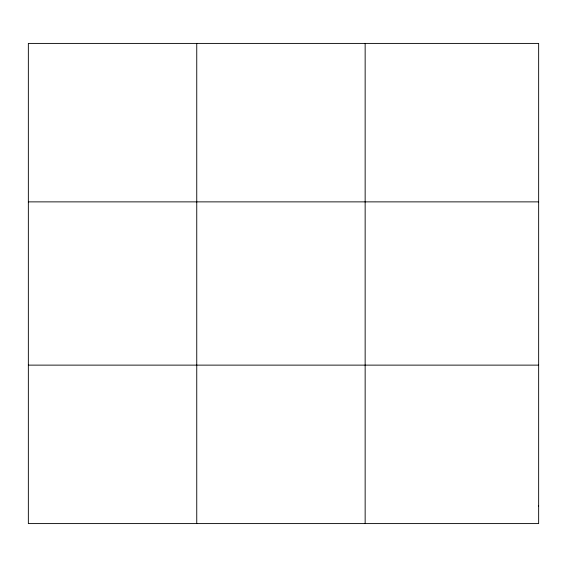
<?xml version="1.0" encoding="UTF-8"?>
<svg xmlns="http://www.w3.org/2000/svg" width="567" height="567" viewBox="0 0 567 567"><rect width="100%" height="100%" fill="white"/><g stroke="black" fill="none" stroke-linecap="round" stroke-linejoin="round"><path stroke-width="0.85" d="M196.749 523.589L196.749 43.411M365.148 523.589L365.148 43.411M28.35 201.873L538.65 201.873M28.35 365.127L538.65 365.127M538.65 505.984L538.65 523.589L28.35 523.589L28.35 43.411L538.65 43.411L538.65 505.984"/></g></svg>
